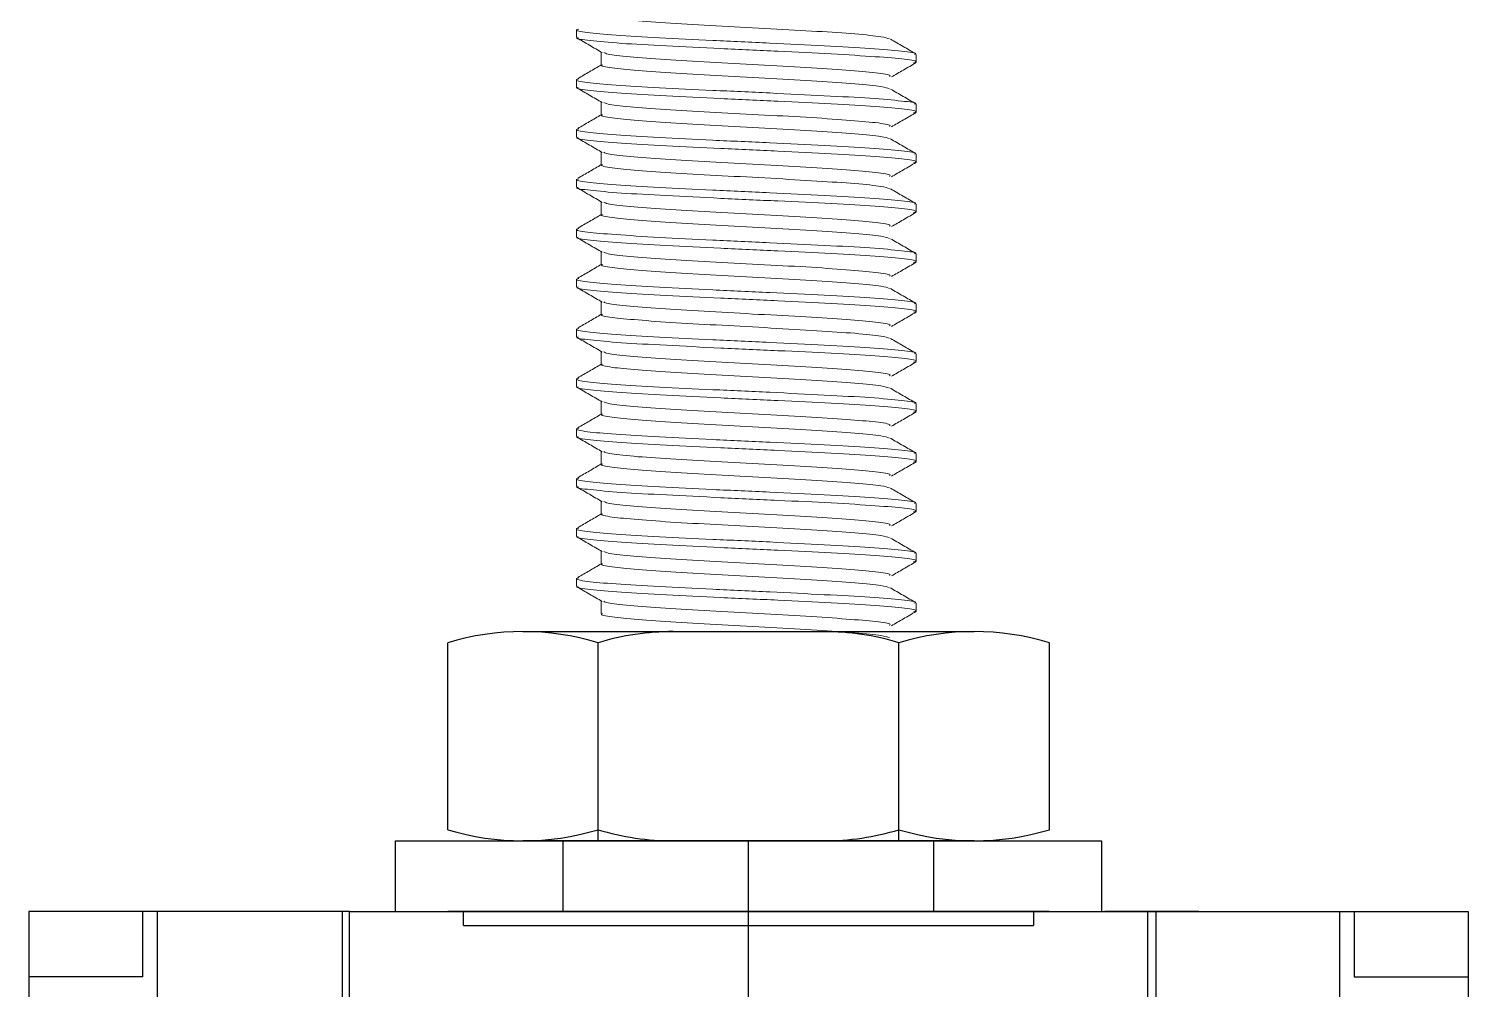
# Model space of a CAD drawing. Extents: x -976302 to -776254, y 5665 to 231437.
# Drawn here: x -803568.3 to -803312.3, y 87292.1 to 87462.8 of the extents above; entities that cross this region are included whole.
import ezdxf

# ---------------------------------------------------------------- set-up
doc = ezdxf.new("R2010")
doc.units = 0
doc.header["$LTSCALE"] = 1000
doc.header["$MEASUREMENT"] = 0
for name, color, linetype in [('33', 7, 'Continuous'), ('himoer配件图层', 7, 'Continuous'), ('暖通', 7, 'Continuous')]:
    doc.layers.add(name, color=color, linetype=linetype)

# ---------------------------------------------------------------- blocks, each defined once
blk = doc.blocks.new('*U17')
at = {"color": 7, "linetype": 'Continuous', "lineweight": 15}
for p, q in [((-22012.72, -7615.71), (-22012.72, -7614.88)), ((-22048.02, -7617.46), (-22048.02, -7618.28)), ((-22015.3, -7618.55), (-22015.3, -7617.23)), ((-22012.72, -7620.89), (-22012.72, -7620.07)), ((-22048.02, -7622.65), (-22048.02, -7623.47)), ((-22015.3, -7623.73), (-22015.3, -7622.42)), ((-22012.72, -7626.08), (-22012.72, -7625.26)), ((-22015.3, -7628.92), (-22015.3, -7627.6)), ((-22048.02, -7627.83), (-22048.02, -7628.65)), ((-22012.72, -7631.26), (-22012.72, -7630.44)), ((-22048.02, -7633.02), (-22048.02, -7633.84)), ((-22015.3, -7634.1), (-22015.3, -7632.79)), ((-22012.72, -7636.45), (-22012.72, -7635.63)), ((-22015.3, -7639.29), (-22015.3, -7637.98)), ((-22048.02, -7638.2), (-22048.02, -7639.03)), ((-22012.72, -7641.64), (-22012.72, -7640.81)), ((-22048.02, -7643.39), (-22048.02, -7644.21)), ((-22015.3, -7644.48), (-22015.3, -7643.16)), ((-22012.72, -7646.82), (-22012.72, -7646)), ((-22048.02, -7648.58), (-22048.02, -7649.4)), ((-22015.3, -7649.66), (-22015.3, -7648.35)), ((-22012.72, -7652.01), (-22012.72, -7651.19)), ((-22048.02, -7653.76), (-22048.02, -7654.58)), ((-22015.3, -7654.85), (-22015.3, -7653.53)), ((-22012.72, -7657.19), (-22012.72, -7656.37)), ((-22048.02, -7658.95), (-22048.02, -7659.77)), ((-22015.3, -7660.03), (-22015.3, -7658.72)), ((-22012.72, -7662.38), (-22012.72, -7661.56)), ((-22048.02, -7664.13), (-22048.02, -7664.96)), ((-22015.3, -7665.22), (-22015.3, -7663.91)), ((-22012.72, -7667.57), (-22012.72, -7666.74)), ((-22048.02, -7669.32), (-22048.02, -7670.14)), ((-22015.3, -7670.41), (-22015.3, -7669.09)), ((-22012.72, -7672.75), (-22012.72, -7671.93)), ((-22048.02, -7674.5), (-22048.02, -7675.33)), ((-22015.3, -7675.59), (-22015.3, -7674.28))]:
    blk.add_line(p, q, dxfattribs=at)
for points, knots in [([(-22015.42, -7613.36), (-22015.38, -7613.37), (-22015.12, -7613.47), (-22016.25, -7613.7), (-22018.88, -7613.95), (-22022.94, -7614.25), (-22027.8, -7614.51), (-22032.97, -7614.79), (-22037.85, -7615.07), (-22041.83, -7615.33), (-22044.57, -7615.62), (-22045.05, -7615.78), (-22045.26, -7615.85)], [0, 0, 0, 0, 0.016846, 0.1280213, 0.2392296, 0.3502223, 0.4613488, 0.5725715, 0.6837103, 0.7948399, 0.9062754, 1, 1, 1, 1]), ([(-22047.84, -7617.46), (-22047.9, -7617.44), (-22048.21, -7617.32), (-22046.7, -7617.14), (-22043.49, -7616.83), (-22038.61, -7616.58), (-22032.86, -7616.28), (-22026.82, -7616.01), (-22021.19, -7615.74), (-22016.55, -7615.45), (-22013.61, -7615.2), (-22012.46, -7614.96), (-22012.88, -7614.85), (-22012.97, -7614.83)], [0, 0, 0, 0, 0.025159, 0.130433, 0.235235, 0.340569, 0.445675, 0.550666, 0.65549, 0.76083, 0.865921, 0.97091, 1, 1, 1, 1]), ([(-22012.9, -7615.71), (-22012.85, -7615.73), (-22012.52, -7615.84), (-22013.97, -7616.02), (-22017.11, -7616.32), (-22021.93, -7616.58), (-22027.66, -7616.87), (-22033.71, -7617.14), (-22039.36, -7617.41), (-22044.03, -7617.71), (-22047.07, -7617.95), (-22048.32, -7618.2), (-22047.87, -7618.32), (-22047.75, -7618.35)], [0, 0, 0, 0, 0.020956, 0.125784, 0.230725, 0.335458, 0.440362, 0.545066, 0.649956, 0.754581, 0.859545, 0.96439, 1, 1, 1, 1]), ([(-22045.35, -7615.87), (-22045.79, -7616.13), (-22046.68, -7616.64), (-22047.56, -7617.15), (-22048, -7617.41)], [0, 0, 0, 0, 0.500034, 1, 1, 1, 1]), ([(-22015.39, -7617.28), (-22014.95, -7617.03), (-22014.07, -7616.51), (-22013.19, -7616), (-22012.75, -7615.75)], [0, 0, 0, 0, 0.500014, 1, 1, 1, 1]), ([(-22048.02, -7618.32), (-22047.58, -7618.58), (-22046.73, -7619.07), (-22045.87, -7619.57), (-22045.46, -7619.81)], [0, 0, 0, 0, 0.517668, 1, 1, 1, 1]), ([(-22045.24, -7619.76), (-22045.29, -7619.73), (-22045.47, -7619.6), (-22044, -7619.36), (-22040.97, -7619.11), (-22036.67, -7618.81), (-22031.67, -7618.56), (-22026.52, -7618.26), (-22021.79, -7617.99), (-22018.1, -7617.72), (-22015.87, -7617.46), (-22015.66, -7617.32), (-22015.57, -7617.26)], [0, 0, 0, 0, 0.0446047, 0.1549405, 0.2658458, 0.3761896, 0.4869812, 0.5976326, 0.7082599, 0.819146, 0.9295768, 1, 1, 1, 1]), ([(-22015.42, -7618.55), (-22015.38, -7618.56), (-22015.12, -7618.66), (-22016.25, -7618.88), (-22018.88, -7619.13), (-22022.94, -7619.43), (-22027.8, -7619.69), (-22032.97, -7619.97), (-22037.85, -7620.26), (-22041.83, -7620.52), (-22044.57, -7620.8), (-22045.05, -7620.96), (-22045.26, -7621.04)], [0, 0, 0, 0, 0.016846, 0.1280213, 0.2392296, 0.3502223, 0.4613488, 0.5725715, 0.6837103, 0.7948399, 0.9062754, 1, 1, 1, 1]), ([(-22012.86, -7619.97), (-22013.26, -7619.74), (-22014.08, -7619.26), (-22014.89, -7618.79), (-22015.3, -7618.55)], [0, 0, 0, 0, 0.494618, 1, 1, 1, 1]), ([(-22047.84, -7622.65), (-22047.9, -7622.62), (-22048.21, -7622.5), (-22046.7, -7622.32), (-22043.49, -7622.01), (-22038.61, -7621.77), (-22032.86, -7621.47), (-22026.82, -7621.2), (-22021.19, -7620.93), (-22016.55, -7620.64), (-22013.61, -7620.39), (-22012.46, -7620.15), (-22012.88, -7620.04), (-22012.97, -7620.01)], [0, 0, 0, 0, 0.025159, 0.130433, 0.235235, 0.340569, 0.445675, 0.550666, 0.65549, 0.76083, 0.865921, 0.97091, 1, 1, 1, 1]), ([(-22012.9, -7620.89), (-22012.85, -7620.91), (-22012.52, -7621.03), (-22013.97, -7621.2), (-22017.11, -7621.51), (-22021.93, -7621.76), (-22027.66, -7622.06), (-22033.71, -7622.33), (-22039.36, -7622.59), (-22044.03, -7622.89), (-22047.07, -7623.14), (-22048.32, -7623.38), (-22047.87, -7623.5), (-22047.75, -7623.53)], [0, 0, 0, 0, 0.020956, 0.125784, 0.230725, 0.335458, 0.440362, 0.545066, 0.649956, 0.754581, 0.859545, 0.96439, 1, 1, 1, 1]), ([(-22045.35, -7621.06), (-22045.79, -7621.31), (-22046.68, -7621.83), (-22047.56, -7622.34), (-22048, -7622.6)], [0, 0, 0, 0, 0.500034, 1, 1, 1, 1]), ([(-22015.39, -7622.47), (-22014.95, -7622.21), (-22014.07, -7621.7), (-22013.19, -7621.19), (-22012.75, -7620.93)], [0, 0, 0, 0, 0.500014, 1, 1, 1, 1]), ([(-22045.24, -7624.95), (-22045.29, -7624.91), (-22045.47, -7624.79), (-22044, -7624.55), (-22040.97, -7624.3), (-22036.67, -7623.99), (-22031.67, -7623.74), (-22026.52, -7623.45), (-22021.79, -7623.18), (-22018.1, -7622.9), (-22015.87, -7622.65), (-22015.66, -7622.51), (-22015.57, -7622.45)], [0, 0, 0, 0, 0.0446047, 0.1549405, 0.2658458, 0.3761896, 0.4869812, 0.5976326, 0.7082599, 0.819146, 0.9295768, 1, 1, 1, 1]), ([(-22048.02, -7623.51), (-22047.58, -7623.76), (-22046.73, -7624.26), (-22045.87, -7624.75), (-22045.46, -7624.99)], [0, 0, 0, 0, 0.517668, 1, 1, 1, 1]), ([(-22015.42, -7623.73), (-22015.38, -7623.75), (-22015.12, -7623.85), (-22016.25, -7624.07), (-22018.88, -7624.32), (-22022.94, -7624.62), (-22027.8, -7624.88), (-22032.97, -7625.16), (-22037.85, -7625.45), (-22041.83, -7625.71), (-22044.57, -7625.99), (-22045.05, -7626.15), (-22045.26, -7626.22)], [0, 0, 0, 0, 0.016846, 0.1280213, 0.2392296, 0.3502223, 0.4613488, 0.5725715, 0.6837103, 0.7948399, 0.9062754, 1, 1, 1, 1]), ([(-22012.86, -7625.15), (-22013.26, -7624.92), (-22014.08, -7624.45), (-22014.89, -7623.97), (-22015.3, -7623.73)], [0, 0, 0, 0, 0.494618, 1, 1, 1, 1]), ([(-22012.9, -7626.08), (-22012.85, -7626.1), (-22012.52, -7626.21), (-22013.97, -7626.39), (-22017.11, -7626.7), (-22021.93, -7626.95), (-22027.66, -7627.24), (-22033.71, -7627.52), (-22039.36, -7627.78), (-22044.03, -7628.08), (-22047.07, -7628.33), (-22048.32, -7628.57), (-22047.87, -7628.69), (-22047.75, -7628.72)], [0, 0, 0, 0, 0.020956, 0.125784, 0.230725, 0.335458, 0.440362, 0.545066, 0.649956, 0.754581, 0.859545, 0.96439, 1, 1, 1, 1]), ([(-22047.84, -7627.83), (-22047.9, -7627.81), (-22048.21, -7627.69), (-22046.7, -7627.51), (-22043.49, -7627.2), (-22038.61, -7626.95), (-22032.86, -7626.65), (-22026.82, -7626.38), (-22021.19, -7626.12), (-22016.55, -7625.82), (-22013.61, -7625.57), (-22012.46, -7625.33), (-22012.88, -7625.22), (-22012.97, -7625.2)], [0, 0, 0, 0, 0.025159, 0.130433, 0.235235, 0.340569, 0.445675, 0.550666, 0.65549, 0.76083, 0.865921, 0.97091, 1, 1, 1, 1]), ([(-22015.39, -7627.65), (-22014.95, -7627.4), (-22014.07, -7626.89), (-22013.19, -7626.37), (-22012.75, -7626.12)], [0, 0, 0, 0, 0.500014, 1, 1, 1, 1]), ([(-22045.35, -7626.24), (-22045.79, -7626.5), (-22046.68, -7627.01), (-22047.56, -7627.52), (-22048, -7627.78)], [0, 0, 0, 0, 0.500034, 1, 1, 1, 1]), ([(-22045.24, -7630.14), (-22045.29, -7630.1), (-22045.47, -7629.97), (-22044, -7629.73), (-22040.97, -7629.48), (-22036.67, -7629.18), (-22031.67, -7628.93), (-22026.52, -7628.63), (-22021.79, -7628.36), (-22018.1, -7628.09), (-22015.87, -7627.84), (-22015.66, -7627.69), (-22015.57, -7627.64)], [0, 0, 0, 0, 0.0446047, 0.1549405, 0.2658458, 0.3761896, 0.4869812, 0.5976326, 0.7082599, 0.819146, 0.9295768, 1, 1, 1, 1]), ([(-22048.02, -7628.69), (-22047.58, -7628.95), (-22046.73, -7629.45), (-22045.87, -7629.94), (-22045.46, -7630.18)], [0, 0, 0, 0, 0.517668, 1, 1, 1, 1]), ([(-22015.42, -7628.92), (-22015.38, -7628.93), (-22015.12, -7629.03), (-22016.25, -7629.26), (-22018.88, -7629.51), (-22022.94, -7629.8), (-22027.8, -7630.07), (-22032.97, -7630.34), (-22037.85, -7630.63), (-22041.83, -7630.89), (-22044.57, -7631.17), (-22045.05, -7631.33), (-22045.26, -7631.41)], [0, 0, 0, 0, 0.016846, 0.1280213, 0.2392296, 0.3502223, 0.4613488, 0.5725715, 0.6837103, 0.7948399, 0.9062754, 1, 1, 1, 1]), ([(-22012.86, -7630.34), (-22013.26, -7630.11), (-22014.08, -7629.64), (-22014.89, -7629.16), (-22015.3, -7628.92)], [0, 0, 0, 0, 0.494618, 1, 1, 1, 1]), ([(-22047.84, -7633.02), (-22047.9, -7632.99), (-22048.21, -7632.87), (-22046.7, -7632.7), (-22043.49, -7632.39), (-22038.61, -7632.14), (-22032.86, -7631.84), (-22026.82, -7631.57), (-22021.19, -7631.3), (-22016.55, -7631.01), (-22013.61, -7630.76), (-22012.46, -7630.52), (-22012.88, -7630.41), (-22012.97, -7630.38)], [0, 0, 0, 0, 0.025159, 0.130433, 0.235235, 0.340569, 0.445675, 0.550666, 0.65549, 0.76083, 0.865921, 0.97091, 1, 1, 1, 1]), ([(-22012.9, -7631.26), (-22012.85, -7631.28), (-22012.52, -7631.4), (-22013.97, -7631.58), (-22017.11, -7631.88), (-22021.93, -7632.13), (-22027.66, -7632.43), (-22033.71, -7632.7), (-22039.36, -7632.97), (-22044.03, -7633.26), (-22047.07, -7633.51), (-22048.32, -7633.76), (-22047.87, -7633.87), (-22047.75, -7633.9)], [0, 0, 0, 0, 0.020956, 0.125784, 0.230725, 0.335458, 0.440362, 0.545066, 0.649956, 0.754581, 0.859545, 0.96439, 1, 1, 1, 1]), ([(-22045.35, -7631.43), (-22045.79, -7631.69), (-22046.68, -7632.2), (-22047.56, -7632.71), (-22048, -7632.97)], [0, 0, 0, 0, 0.500034, 1, 1, 1, 1]), ([(-22015.39, -7632.84), (-22014.95, -7632.58), (-22014.07, -7632.07), (-22013.19, -7631.56), (-22012.75, -7631.3)], [0, 0, 0, 0, 0.500014, 1, 1, 1, 1]), ([(-22045.24, -7635.32), (-22045.29, -7635.29), (-22045.47, -7635.16), (-22044, -7634.92), (-22040.97, -7634.67), (-22036.67, -7634.36), (-22031.67, -7634.11), (-22026.52, -7633.82), (-22021.79, -7633.55), (-22018.1, -7633.28), (-22015.87, -7633.02), (-22015.66, -7632.88), (-22015.57, -7632.82)], [0, 0, 0, 0, 0.0446047, 0.1549405, 0.2658458, 0.3761896, 0.4869812, 0.5976326, 0.7082599, 0.819146, 0.9295768, 1, 1, 1, 1]), ([(-22048.02, -7633.88), (-22047.58, -7634.14), (-22046.73, -7634.63), (-22045.87, -7635.13), (-22045.46, -7635.36)], [0, 0, 0, 0, 0.517668, 1, 1, 1, 1]), ([(-22015.42, -7634.1), (-22015.38, -7634.12), (-22015.12, -7634.22), (-22016.25, -7634.44), (-22018.88, -7634.69), (-22022.94, -7634.99), (-22027.8, -7635.25), (-22032.97, -7635.53), (-22037.85, -7635.82), (-22041.83, -7636.08), (-22044.57, -7636.36), (-22045.05, -7636.52), (-22045.26, -7636.59)], [0, 0, 0, 0, 0.016846, 0.1280213, 0.2392296, 0.3502223, 0.4613488, 0.5725715, 0.6837103, 0.7948399, 0.9062754, 1, 1, 1, 1]), ([(-22012.86, -7635.53), (-22013.26, -7635.29), (-22014.08, -7634.82), (-22014.89, -7634.35), (-22015.3, -7634.1)], [0, 0, 0, 0, 0.494618, 1, 1, 1, 1]), ([(-22012.9, -7636.45), (-22012.85, -7636.47), (-22012.52, -7636.59), (-22013.97, -7636.76), (-22017.11, -7637.07), (-22021.93, -7637.32), (-22027.66, -7637.61), (-22033.71, -7637.89), (-22039.36, -7638.15), (-22044.03, -7638.45), (-22047.07, -7638.7), (-22048.32, -7638.94), (-22047.87, -7639.06), (-22047.75, -7639.09)], [0, 0, 0, 0, 0.020956, 0.125784, 0.230725, 0.335458, 0.440362, 0.545066, 0.649956, 0.754581, 0.859545, 0.96439, 1, 1, 1, 1]), ([(-22047.84, -7638.2), (-22047.9, -7638.18), (-22048.21, -7638.06), (-22046.7, -7637.88), (-22043.49, -7637.57), (-22038.61, -7637.32), (-22032.86, -7637.03), (-22026.82, -7636.76), (-22021.19, -7636.49), (-22016.55, -7636.19), (-22013.61, -7635.94), (-22012.46, -7635.71), (-22012.88, -7635.59), (-22012.97, -7635.57)], [0, 0, 0, 0, 0.025159, 0.130433, 0.235235, 0.340569, 0.445675, 0.550666, 0.65549, 0.76083, 0.865921, 0.97091, 1, 1, 1, 1]), ([(-22045.35, -7636.62), (-22045.79, -7636.87), (-22046.68, -7637.38), (-22047.56, -7637.9), (-22048, -7638.15)], [0, 0, 0, 0, 0.500034, 1, 1, 1, 1]), ([(-22015.39, -7638.03), (-22014.95, -7637.77), (-22014.07, -7637.26), (-22013.19, -7636.75), (-22012.75, -7636.49)], [0, 0, 0, 0, 0.500014, 1, 1, 1, 1]), ([(-22045.24, -7640.51), (-22045.29, -7640.47), (-22045.47, -7640.35), (-22044, -7640.11), (-22040.97, -7639.85), (-22036.67, -7639.55), (-22031.67, -7639.3), (-22026.52, -7639.01), (-22021.79, -7638.73), (-22018.1, -7638.46), (-22015.87, -7638.21), (-22015.66, -7638.06), (-22015.57, -7638.01)], [0, 0, 0, 0, 0.0446047, 0.1549405, 0.2658458, 0.3761896, 0.4869812, 0.5976326, 0.7082599, 0.819146, 0.9295768, 1, 1, 1, 1]), ([(-22048.02, -7639.07), (-22047.58, -7639.32), (-22046.73, -7639.82), (-22045.87, -7640.31), (-22045.46, -7640.55)], [0, 0, 0, 0, 0.517668, 1, 1, 1, 1]), ([(-22015.42, -7639.29), (-22015.38, -7639.3), (-22015.12, -7639.4), (-22016.25, -7639.63), (-22018.88, -7639.88), (-22022.94, -7640.18), (-22027.8, -7640.44), (-22032.97, -7640.72), (-22037.85, -7641), (-22041.83, -7641.26), (-22044.57, -7641.55), (-22045.05, -7641.71), (-22045.26, -7641.78)], [0, 0, 0, 0, 0.016846, 0.1280213, 0.2392296, 0.3502223, 0.4613488, 0.5725715, 0.6837103, 0.7948399, 0.9062754, 1, 1, 1, 1]), ([(-22012.86, -7640.71), (-22013.26, -7640.48), (-22014.08, -7640.01), (-22014.89, -7639.53), (-22015.3, -7639.29)], [0, 0, 0, 0, 0.494618, 1, 1, 1, 1]), ([(-22047.84, -7643.39), (-22047.9, -7643.37), (-22048.21, -7643.25), (-22046.7, -7643.07), (-22043.49, -7642.76), (-22038.61, -7642.51), (-22032.86, -7642.21), (-22026.82, -7641.94), (-22021.19, -7641.67), (-22016.55, -7641.38), (-22013.61, -7641.13), (-22012.46, -7640.89), (-22012.88, -7640.78), (-22012.97, -7640.76)], [0, 0, 0, 0, 0.025159, 0.130433, 0.235235, 0.340569, 0.445675, 0.550666, 0.65549, 0.76083, 0.865921, 0.97091, 1, 1, 1, 1]), ([(-22012.9, -7641.64), (-22012.85, -7641.66), (-22012.52, -7641.77), (-22013.97, -7641.95), (-22017.11, -7642.25), (-22021.93, -7642.51), (-22027.66, -7642.8), (-22033.71, -7643.07), (-22039.36, -7643.34), (-22044.03, -7643.64), (-22047.07, -7643.88), (-22048.32, -7644.13), (-22047.87, -7644.25), (-22047.75, -7644.27)], [0, 0, 0, 0, 0.020956, 0.125784, 0.230725, 0.335458, 0.440362, 0.545066, 0.649956, 0.754581, 0.859545, 0.96439, 1, 1, 1, 1]), ([(-22045.35, -7641.8), (-22045.79, -7642.06), (-22046.68, -7642.57), (-22047.56, -7643.08), (-22048, -7643.34)], [0, 0, 0, 0, 0.500034, 1, 1, 1, 1]), ([(-22015.39, -7643.21), (-22014.95, -7642.96), (-22014.07, -7642.44), (-22013.19, -7641.93), (-22012.75, -7641.68)], [0, 0, 0, 0, 0.500014, 1, 1, 1, 1]), ([(-22045.24, -7645.69), (-22045.29, -7645.66), (-22045.47, -7645.53), (-22044, -7645.29), (-22040.97, -7645.04), (-22036.67, -7644.74), (-22031.67, -7644.49), (-22026.52, -7644.19), (-22021.79, -7643.92), (-22018.1, -7643.65), (-22015.87, -7643.39), (-22015.66, -7643.25), (-22015.57, -7643.19)], [0, 0, 0, 0, 0.0446047, 0.1549405, 0.2658458, 0.3761896, 0.4869812, 0.5976326, 0.7082599, 0.819146, 0.9295768, 1, 1, 1, 1]), ([(-22048.02, -7644.25), (-22047.58, -7644.51), (-22046.73, -7645), (-22045.87, -7645.5), (-22045.46, -7645.74)], [0, 0, 0, 0, 0.517668, 1, 1, 1, 1]), ([(-22015.42, -7644.48), (-22015.38, -7644.49), (-22015.12, -7644.59), (-22016.25, -7644.81), (-22018.88, -7645.06), (-22022.94, -7645.36), (-22027.8, -7645.62), (-22032.97, -7645.9), (-22037.85, -7646.19), (-22041.83, -7646.45), (-22044.57, -7646.73), (-22045.05, -7646.89), (-22045.26, -7646.97)], [0, 0, 0, 0, 0.016846, 0.1280213, 0.2392296, 0.3502223, 0.4613488, 0.5725715, 0.6837103, 0.7948399, 0.9062754, 1, 1, 1, 1]), ([(-22012.86, -7645.9), (-22013.26, -7645.66), (-22014.08, -7645.19), (-22014.89, -7644.72), (-22015.3, -7644.48)], [0, 0, 0, 0, 0.494618, 1, 1, 1, 1]), ([(-22012.9, -7646.82), (-22012.85, -7646.84), (-22012.52, -7646.96), (-22013.97, -7647.13), (-22017.11, -7647.44), (-22021.93, -7647.69), (-22027.66, -7647.99), (-22033.71, -7648.26), (-22039.36, -7648.52), (-22044.03, -7648.82), (-22047.07, -7649.07), (-22048.32, -7649.31), (-22047.87, -7649.43), (-22047.75, -7649.46)], [0, 0, 0, 0, 0.020956, 0.125784, 0.230725, 0.335458, 0.440362, 0.545066, 0.649956, 0.754581, 0.859545, 0.96439, 1, 1, 1, 1]), ([(-22047.84, -7648.58), (-22047.9, -7648.55), (-22048.21, -7648.43), (-22046.7, -7648.25), (-22043.49, -7647.94), (-22038.61, -7647.7), (-22032.86, -7647.4), (-22026.82, -7647.13), (-22021.19, -7646.86), (-22016.55, -7646.57), (-22013.61, -7646.32), (-22012.46, -7646.08), (-22012.88, -7645.97), (-22012.97, -7645.94)], [0, 0, 0, 0, 0.025159, 0.130433, 0.235235, 0.340569, 0.445675, 0.550666, 0.65549, 0.76083, 0.865921, 0.97091, 1, 1, 1, 1]), ([(-22045.35, -7646.99), (-22045.79, -7647.24), (-22046.68, -7647.76), (-22047.56, -7648.27), (-22048, -7648.52)], [0, 0, 0, 0, 0.500034, 1, 1, 1, 1]), ([(-22015.39, -7648.4), (-22014.95, -7648.14), (-22014.07, -7647.63), (-22013.19, -7647.12), (-22012.75, -7646.86)], [0, 0, 0, 0, 0.500014, 1, 1, 1, 1]), ([(-22045.24, -7650.88), (-22045.29, -7650.84), (-22045.47, -7650.72), (-22044, -7650.48), (-22040.97, -7650.23), (-22036.67, -7649.92), (-22031.67, -7649.67), (-22026.52, -7649.38), (-22021.79, -7649.11), (-22018.1, -7648.83), (-22015.87, -7648.58), (-22015.66, -7648.44), (-22015.57, -7648.38)], [0, 0, 0, 0, 0.0446047, 0.1549405, 0.2658458, 0.3761896, 0.4869812, 0.5976326, 0.7082599, 0.819146, 0.9295768, 1, 1, 1, 1]), ([(-22048.02, -7649.44), (-22047.58, -7649.69), (-22046.73, -7650.19), (-22045.87, -7650.68), (-22045.46, -7650.92)], [0, 0, 0, 0, 0.517668, 1, 1, 1, 1]), ([(-22015.42, -7649.66), (-22015.38, -7649.68), (-22015.12, -7649.78), (-22016.25, -7650), (-22018.88, -7650.25), (-22022.94, -7650.55), (-22027.8, -7650.81), (-22032.97, -7651.09), (-22037.85, -7651.38), (-22041.83, -7651.64), (-22044.57, -7651.92), (-22045.05, -7652.08), (-22045.26, -7652.15)], [0, 0, 0, 0, 0.016846, 0.1280213, 0.2392296, 0.3502223, 0.4613488, 0.5725715, 0.6837103, 0.7948399, 0.9062754, 1, 1, 1, 1]), ([(-22012.86, -7651.08), (-22013.26, -7650.85), (-22014.08, -7650.38), (-22014.89, -7649.9), (-22015.3, -7649.66)], [0, 0, 0, 0, 0.494618, 1, 1, 1, 1]), ([(-22047.84, -7653.76), (-22047.9, -7653.74), (-22048.21, -7653.62), (-22046.7, -7653.44), (-22043.49, -7653.13), (-22038.61, -7652.88), (-22032.86, -7652.58), (-22026.82, -7652.31), (-22021.19, -7652.05), (-22016.55, -7651.75), (-22013.61, -7651.5), (-22012.46, -7651.26), (-22012.88, -7651.15), (-22012.97, -7651.13)], [0, 0, 0, 0, 0.025159, 0.130433, 0.235235, 0.340569, 0.445675, 0.550666, 0.65549, 0.76083, 0.865921, 0.97091, 1, 1, 1, 1]), ([(-22012.9, -7652.01), (-22012.85, -7652.03), (-22012.52, -7652.14), (-22013.97, -7652.32), (-22017.11, -7652.63), (-22021.93, -7652.88), (-22027.66, -7653.17), (-22033.71, -7653.45), (-22039.36, -7653.71), (-22044.03, -7654.01), (-22047.07, -7654.26), (-22048.32, -7654.5), (-22047.87, -7654.62), (-22047.75, -7654.65)], [0, 0, 0, 0, 0.020956, 0.125784, 0.230725, 0.335458, 0.440362, 0.545066, 0.649956, 0.754581, 0.859545, 0.96439, 1, 1, 1, 1]), ([(-22045.35, -7652.17), (-22045.79, -7652.43), (-22046.68, -7652.94), (-22047.56, -7653.45), (-22048, -7653.71)], [0, 0, 0, 0, 0.500034, 1, 1, 1, 1]), ([(-22015.39, -7653.58), (-22014.95, -7653.33), (-22014.07, -7652.82), (-22013.19, -7652.3), (-22012.75, -7652.05)], [0, 0, 0, 0, 0.500014, 1, 1, 1, 1]), ([(-22045.24, -7656.07), (-22045.29, -7656.03), (-22045.47, -7655.9), (-22044, -7655.66), (-22040.97, -7655.41), (-22036.67, -7655.11), (-22031.67, -7654.86), (-22026.52, -7654.56), (-22021.79, -7654.29), (-22018.1, -7654.02), (-22015.87, -7653.77), (-22015.66, -7653.62), (-22015.57, -7653.57)], [0, 0, 0, 0, 0.0446047, 0.1549405, 0.2658458, 0.3761896, 0.4869812, 0.5976326, 0.7082599, 0.819146, 0.9295768, 1, 1, 1, 1]), ([(-22048.02, -7654.62), (-22047.58, -7654.88), (-22046.73, -7655.38), (-22045.87, -7655.87), (-22045.46, -7656.11)], [0, 0, 0, 0, 0.517668, 1, 1, 1, 1]), ([(-22015.42, -7654.85), (-22015.38, -7654.86), (-22015.12, -7654.96), (-22016.25, -7655.19), (-22018.88, -7655.44), (-22022.94, -7655.73), (-22027.8, -7656), (-22032.97, -7656.27), (-22037.85, -7656.56), (-22041.83, -7656.82), (-22044.57, -7657.1), (-22045.05, -7657.26), (-22045.26, -7657.34)], [0, 0, 0, 0, 0.016846, 0.1280213, 0.2392296, 0.3502223, 0.4613488, 0.5725715, 0.6837103, 0.7948399, 0.9062754, 1, 1, 1, 1]), ([(-22012.86, -7656.27), (-22013.26, -7656.04), (-22014.08, -7655.57), (-22014.89, -7655.09), (-22015.3, -7654.85)], [0, 0, 0, 0, 0.494618, 1, 1, 1, 1]), ([(-22012.9, -7657.19), (-22012.85, -7657.21), (-22012.52, -7657.33), (-22013.97, -7657.51), (-22017.11, -7657.81), (-22021.93, -7658.06), (-22027.66, -7658.36), (-22033.71, -7658.63), (-22039.36, -7658.9), (-22044.03, -7659.19), (-22047.07, -7659.44), (-22048.32, -7659.69), (-22047.87, -7659.8), (-22047.75, -7659.83)], [0, 0, 0, 0, 0.020956, 0.125784, 0.230725, 0.335458, 0.440362, 0.545066, 0.649956, 0.754581, 0.859545, 0.96439, 1, 1, 1, 1]), ([(-22047.84, -7658.95), (-22047.9, -7658.92), (-22048.21, -7658.8), (-22046.7, -7658.63), (-22043.49, -7658.32), (-22038.61, -7658.07), (-22032.86, -7657.77), (-22026.82, -7657.5), (-22021.19, -7657.23), (-22016.55, -7656.94), (-22013.61, -7656.69), (-22012.46, -7656.45), (-22012.88, -7656.34), (-22012.97, -7656.31)], [0, 0, 0, 0, 0.025159, 0.130433, 0.235235, 0.340569, 0.445675, 0.550666, 0.65549, 0.76083, 0.865921, 0.97091, 1, 1, 1, 1]), ([(-22045.35, -7657.36), (-22045.79, -7657.62), (-22046.68, -7658.13), (-22047.56, -7658.64), (-22048, -7658.9)], [0, 0, 0, 0, 0.500034, 1, 1, 1, 1]), ([(-22015.39, -7658.77), (-22014.95, -7658.51), (-22014.07, -7658), (-22013.19, -7657.49), (-22012.75, -7657.23)], [0, 0, 0, 0, 0.500014, 1, 1, 1, 1]), ([(-22045.24, -7661.25), (-22045.29, -7661.22), (-22045.47, -7661.09), (-22044, -7660.85), (-22040.97, -7660.6), (-22036.67, -7660.29), (-22031.67, -7660.04), (-22026.52, -7659.75), (-22021.79, -7659.48), (-22018.1, -7659.21), (-22015.87, -7658.95), (-22015.66, -7658.81), (-22015.57, -7658.75)], [0, 0, 0, 0, 0.0446047, 0.1549405, 0.2658458, 0.3761896, 0.4869812, 0.5976326, 0.7082599, 0.819146, 0.9295768, 1, 1, 1, 1]), ([(-22048.02, -7659.81), (-22047.58, -7660.07), (-22046.73, -7660.56), (-22045.87, -7661.06), (-22045.46, -7661.29)], [0, 0, 0, 0, 0.517668, 1, 1, 1, 1]), ([(-22015.42, -7660.03), (-22015.38, -7660.05), (-22015.12, -7660.15), (-22016.25, -7660.37), (-22018.88, -7660.62), (-22022.94, -7660.92), (-22027.8, -7661.18), (-22032.97, -7661.46), (-22037.85, -7661.75), (-22041.83, -7662.01), (-22044.57, -7662.29), (-22045.05, -7662.45), (-22045.26, -7662.52)], [0, 0, 0, 0, 0.016846, 0.1280213, 0.2392296, 0.3502223, 0.4613488, 0.5725715, 0.6837103, 0.7948399, 0.9062754, 1, 1, 1, 1]), ([(-22012.86, -7661.46), (-22013.26, -7661.22), (-22014.08, -7660.75), (-22014.89, -7660.27), (-22015.3, -7660.03)], [0, 0, 0, 0, 0.494618, 1, 1, 1, 1]), ([(-22047.84, -7664.13), (-22047.9, -7664.11), (-22048.21, -7663.99), (-22046.7, -7663.81), (-22043.49, -7663.5), (-22038.61, -7663.25), (-22032.86, -7662.96), (-22026.82, -7662.69), (-22021.19, -7662.42), (-22016.55, -7662.12), (-22013.61, -7661.87), (-22012.46, -7661.64), (-22012.88, -7661.52), (-22012.97, -7661.5)], [0, 0, 0, 0, 0.025159, 0.130433, 0.235235, 0.340569, 0.445675, 0.550666, 0.65549, 0.76083, 0.865921, 0.97091, 1, 1, 1, 1]), ([(-22012.9, -7662.38), (-22012.85, -7662.4), (-22012.52, -7662.52), (-22013.97, -7662.69), (-22017.11, -7663), (-22021.93, -7663.25), (-22027.66, -7663.54), (-22033.71, -7663.82), (-22039.36, -7664.08), (-22044.03, -7664.38), (-22047.07, -7664.63), (-22048.32, -7664.87), (-22047.87, -7664.99), (-22047.75, -7665.02)], [0, 0, 0, 0, 0.020956, 0.125784, 0.230725, 0.335458, 0.440362, 0.545066, 0.649956, 0.754581, 0.859545, 0.96439, 1, 1, 1, 1]), ([(-22045.35, -7662.55), (-22045.79, -7662.8), (-22046.68, -7663.31), (-22047.56, -7663.83), (-22048, -7664.08)], [0, 0, 0, 0, 0.500034, 1, 1, 1, 1]), ([(-22015.39, -7663.96), (-22014.95, -7663.7), (-22014.07, -7663.19), (-22013.19, -7662.68), (-22012.75, -7662.42)], [0, 0, 0, 0, 0.500014, 1, 1, 1, 1]), ([(-22048.02, -7665), (-22047.58, -7665.25), (-22046.73, -7665.75), (-22045.87, -7666.24), (-22045.46, -7666.48)], [0, 0, 0, 0, 0.517668, 1, 1, 1, 1]), ([(-22045.24, -7666.44), (-22045.29, -7666.4), (-22045.47, -7666.27), (-22044, -7666.04), (-22040.97, -7665.78), (-22036.67, -7665.48), (-22031.67, -7665.23), (-22026.52, -7664.93), (-22021.79, -7664.66), (-22018.1, -7664.39), (-22015.87, -7664.14), (-22015.66, -7663.99), (-22015.57, -7663.94)], [0, 0, 0, 0, 0.0446047, 0.1549405, 0.2658458, 0.3761896, 0.4869812, 0.5976326, 0.7082599, 0.819146, 0.9295768, 1, 1, 1, 1]), ([(-22015.42, -7665.22), (-22015.38, -7665.23), (-22015.12, -7665.33), (-22016.25, -7665.56), (-22018.88, -7665.81), (-22022.94, -7666.11), (-22027.8, -7666.37), (-22032.97, -7666.65), (-22037.85, -7666.93), (-22041.83, -7667.19), (-22044.57, -7667.47), (-22045.05, -7667.64), (-22045.26, -7667.71)], [0, 0, 0, 0, 0.016846, 0.1280213, 0.2392296, 0.3502223, 0.4613488, 0.5725715, 0.6837103, 0.7948399, 0.9062754, 1, 1, 1, 1]), ([(-22012.86, -7666.64), (-22013.26, -7666.41), (-22014.08, -7665.94), (-22014.89, -7665.46), (-22015.3, -7665.22)], [0, 0, 0, 0, 0.494618, 1, 1, 1, 1]), ([(-22012.9, -7667.57), (-22012.85, -7667.59), (-22012.52, -7667.7), (-22013.97, -7667.88), (-22017.11, -7668.18), (-22021.93, -7668.44), (-22027.66, -7668.73), (-22033.71, -7669), (-22039.36, -7669.27), (-22044.03, -7669.57), (-22047.07, -7669.81), (-22048.32, -7670.06), (-22047.87, -7670.18), (-22047.75, -7670.2)], [0, 0, 0, 0, 0.020956, 0.125784, 0.230725, 0.335458, 0.440362, 0.545066, 0.649956, 0.754581, 0.859545, 0.96439, 1, 1, 1, 1]), ([(-22047.84, -7669.32), (-22047.9, -7669.3), (-22048.21, -7669.18), (-22046.7, -7669), (-22043.49, -7668.69), (-22038.61, -7668.44), (-22032.86, -7668.14), (-22026.82, -7667.87), (-22021.19, -7667.6), (-22016.55, -7667.31), (-22013.61, -7667.06), (-22012.46, -7666.82), (-22012.88, -7666.71), (-22012.97, -7666.69)], [0, 0, 0, 0, 0.025159, 0.130433, 0.235235, 0.340569, 0.445675, 0.550666, 0.65549, 0.76083, 0.865921, 0.97091, 1, 1, 1, 1]), ([(-22045.35, -7667.73), (-22045.79, -7667.99), (-22046.68, -7668.5), (-22047.56, -7669.01), (-22048, -7669.27)], [0, 0, 0, 0, 0.500034, 1, 1, 1, 1]), ([(-22015.39, -7669.14), (-22014.95, -7668.89), (-22014.07, -7668.37), (-22013.19, -7667.86), (-22012.75, -7667.61)], [0, 0, 0, 0, 0.500014, 1, 1, 1, 1]), ([(-22045.24, -7671.62), (-22045.29, -7671.59), (-22045.47, -7671.46), (-22044, -7671.22), (-22040.97, -7670.97), (-22036.67, -7670.67), (-22031.67, -7670.42), (-22026.52, -7670.12), (-22021.79, -7669.85), (-22018.1, -7669.58), (-22015.87, -7669.32), (-22015.66, -7669.18), (-22015.57, -7669.12)], [0, 0, 0, 0, 0.0446047, 0.1549405, 0.2658458, 0.3761896, 0.4869812, 0.5976326, 0.7082599, 0.819146, 0.9295768, 1, 1, 1, 1]), ([(-22048.02, -7670.18), (-22047.58, -7670.44), (-22046.73, -7670.93), (-22045.87, -7671.43), (-22045.46, -7671.67)], [0, 0, 0, 0, 0.517668, 1, 1, 1, 1]), ([(-22015.42, -7670.41), (-22015.38, -7670.42), (-22015.12, -7670.52), (-22016.25, -7670.74), (-22018.88, -7670.99), (-22022.94, -7671.29), (-22027.8, -7671.55), (-22032.97, -7671.83), (-22037.85, -7672.12), (-22041.83, -7672.38), (-22044.57, -7672.66), (-22045.05, -7672.82), (-22045.26, -7672.9)], [0, 0, 0, 0, 0.016846, 0.1280213, 0.2392296, 0.3502223, 0.4613488, 0.5725715, 0.6837103, 0.7948399, 0.9062754, 1, 1, 1, 1]), ([(-22012.86, -7671.83), (-22013.26, -7671.59), (-22014.08, -7671.12), (-22014.89, -7670.65), (-22015.3, -7670.41)], [0, 0, 0, 0, 0.494618, 1, 1, 1, 1]), ([(-22047.84, -7674.5), (-22047.9, -7674.48), (-22048.21, -7674.36), (-22046.7, -7674.18), (-22043.49, -7673.87), (-22038.61, -7673.63), (-22032.86, -7673.33), (-22026.82, -7673.06), (-22021.19, -7672.79), (-22016.55, -7672.5), (-22013.61, -7672.25), (-22012.46, -7672.01), (-22012.88, -7671.9), (-22012.97, -7671.87)], [0, 0, 0, 0, 0.025159, 0.130433, 0.235235, 0.340569, 0.445675, 0.550666, 0.65549, 0.76083, 0.865921, 0.97091, 1, 1, 1, 1]), ([(-22012.9, -7672.75), (-22012.85, -7672.77), (-22012.52, -7672.89), (-22013.97, -7673.06), (-22017.11, -7673.37), (-22021.93, -7673.62), (-22027.66, -7673.92), (-22033.71, -7674.19), (-22039.36, -7674.45), (-22044.03, -7674.75), (-22047.07, -7675), (-22048.32, -7675.24), (-22047.87, -7675.36), (-22047.75, -7675.39)], [0, 0, 0, 0, 0.020956, 0.125784, 0.230725, 0.335458, 0.440362, 0.545066, 0.649956, 0.754581, 0.859545, 0.96439, 1, 1, 1, 1]), ([(-22045.35, -7672.92), (-22045.79, -7673.17), (-22046.68, -7673.69), (-22047.56, -7674.2), (-22048, -7674.45)], [0, 0, 0, 0, 0.500034, 1, 1, 1, 1]), ([(-22015.39, -7674.33), (-22014.95, -7674.07), (-22014.07, -7673.56), (-22013.19, -7673.05), (-22012.75, -7672.79)], [0, 0, 0, 0, 0.500014, 1, 1, 1, 1]), ([(-22048.02, -7675.37), (-22047.58, -7675.62), (-22046.73, -7676.12), (-22045.87, -7676.61), (-22045.46, -7676.85)], [0, 0, 0, 0, 0.517668, 1, 1, 1, 1]), ([(-22045.24, -7676.81), (-22045.29, -7676.77), (-22045.47, -7676.65), (-22044, -7676.41), (-22040.97, -7676.16), (-22036.67, -7675.85), (-22031.67, -7675.6), (-22026.52, -7675.31), (-22021.79, -7675.04), (-22018.1, -7674.76), (-22015.87, -7674.51), (-22015.66, -7674.37), (-22015.57, -7674.31)], [0, 0, 0, 0, 0.0446047, 0.1549405, 0.2658458, 0.3761896, 0.4869812, 0.5976326, 0.7082599, 0.819146, 0.9295768, 1, 1, 1, 1]), ([(-22015.42, -7675.59), (-22015.38, -7675.6), (-22015.12, -7675.71), (-22016.25, -7675.93), (-22018.88, -7676.18), (-22022.94, -7676.48), (-22027.8, -7676.74), (-22032.97, -7677.02), (-22037.85, -7677.31), (-22041.83, -7677.57), (-22044.57, -7677.85), (-22045.05, -7678.01), (-22045.26, -7678.08)], [0, 0, 0, 0, 0.016846, 0.1280213, 0.2392296, 0.3502223, 0.4613488, 0.5725715, 0.6837103, 0.7948399, 0.9062754, 1, 1, 1, 1])]:
    blk.add_open_spline(points, degree=3, knots=knots, dxfattribs=at)
blk = doc.blocks.new('HMZ-L')
at = {"layer": '33', "color": 3, "linetype": 'Continuous'}
blk.add_line((17313.15, 28412.561), (17313.15, 28423.524), dxfattribs=at)
at = {"layer": '33', "color": 7, "linetype": 'Continuous'}
for p, q in [((17291.9, 28421.081), (17287.9, 28421.081)), ((17287.9, 28421.081), (17287.9, 28418.781)), ((17292.4, 28421.081), (17291.9, 28421.081)), ((17291.9, 28421.081), (17291.9, 28418.781)), ((17298.85, 28421.081), (17292.4, 28421.081)), ((17292.4, 28416.081), (17292.4, 28421.081)), ((17297.775, 28421.081), (17297.355, 28421.081)), ((17297.355, 28421.081), (17297.775, 28421.081)), ((17297.775, 28421.081), (17297.355, 28421.081)), ((17297.355, 28421.081), (17297.775, 28421.081)), ((17297.775, 28421.081), (17297.355, 28421.081)), ((17297.465, 28421.081), (17297.727, 28421.081)), ((17297.727, 28421.081), (17297.465, 28421.081)), ((17297.465, 28421.081), (17297.727, 28421.081)), ((17297.727, 28421.081), (17297.465, 28421.081)), ((17297.465, 28421.081), (17297.727, 28421.081)), ((17299.123, 28421.081), (17297.598, 28421.081)), ((17297.598, 28421.081), (17298.332, 28421.081)), ((17298.332, 28421.081), (17297.598, 28421.081)), ((17297.598, 28421.081), (17299.123, 28421.081)), ((17299.125, 28421.081), (17297.6, 28421.081)), ((17297.6, 28421.081), (17299.125, 28421.081)), ((17299.125, 28421.081), (17297.6, 28421.081)), ((17297.6, 28421.081), (17299.125, 28421.081)), ((17297.727, 28421.081), (17297.6, 28421.081)), ((17297.6, 28421.081), (17297.727, 28421.081)), ((17297.727, 28421.081), (17297.6, 28421.081)), ((17297.6, 28421.081), (17299.125, 28421.081)), ((17298.536, 28421.081), (17297.6, 28421.081)), ((17297.6, 28421.081), (17297.727, 28421.081)), ((17297.727, 28421.081), (17297.6, 28421.081)), ((17297.6, 28421.081), (17298.433, 28421.081)), ((17298.147, 28421.081), (17297.65, 28421.081)), ((17297.65, 28421.081), (17300.6, 28421.081)), ((17300.576, 28421.081), (17297.65, 28421.081)), ((17297.65, 28421.081), (17299.972, 28421.081)), ((17299.972, 28421.081), (17297.65, 28421.081)), ((17297.65, 28421.081), (17298.147, 28421.081)), ((17298.147, 28421.081), (17297.65, 28421.081)), ((17297.65, 28421.081), (17298.188, 28421.081)), ((17300.6, 28421.081), (17297.65, 28421.081)), ((17297.65, 28421.081), (17299.781, 28421.081)), ((17299.781, 28421.081), (17297.65, 28421.081)), ((17297.65, 28421.081), (17299.972, 28421.081)), ((17299.972, 28421.081), (17297.65, 28421.081)), ((17297.65, 28421.081), (17300.612, 28421.081)), ((17300.612, 28421.081), (17297.65, 28421.081)), ((17297.65, 28421.081), (17298.147, 28421.081)), ((17300.576, 28421.081), (17297.65, 28421.081)), ((17297.65, 28421.081), (17298.188, 28421.081)), ((17300.6, 28421.081), (17297.65, 28421.081)), ((17297.65, 28421.081), (17299.972, 28421.081)), ((17299.972, 28421.081), (17297.65, 28421.081)), ((17297.65, 28421.081), (17299.972, 28421.081)), ((17299.972, 28421.081), (17297.65, 28421.081)), ((17297.65, 28421.081), (17298.188, 28421.081)), ((17298.188, 28421.081), (17297.65, 28421.081)), ((17297.65, 28421.081), (17300.576, 28421.081)), ((17300.6, 28421.081), (17297.65, 28421.081)), ((17297.65, 28421.081), (17299.972, 28421.081)), ((17299.972, 28421.081), (17297.65, 28421.081)), ((17297.65, 28421.081), (17298.147, 28421.081)), ((17300.6, 28421.081), (17297.65, 28421.081)), ((17297.65, 28421.081), (17299.972, 28421.081)), ((17299.972, 28421.081), (17297.65, 28421.081)), ((17297.65, 28421.081), (17300.6, 28421.081)), ((17298.147, 28421.081), (17297.65, 28421.081)), ((17297.65, 28421.081), (17298.147, 28421.081)), ((17298.147, 28421.081), (17297.65, 28421.081)), ((17297.65, 28421.081), (17300.576, 28421.081)), ((17300.576, 28421.081), (17297.65, 28421.081)), ((17297.65, 28421.081), (17299.781, 28421.081)), ((17299.781, 28421.081), (17297.65, 28421.081)), ((17297.65, 28421.081), (17300.6, 28421.081)), ((17300.6, 28421.081), (17297.65, 28421.081)), ((17297.65, 28421.081), (17299.972, 28421.081)), ((17299.972, 28421.081), (17297.65, 28421.081)), ((17297.65, 28421.081), (17300.612, 28421.081)), ((17300.612, 28421.081), (17297.65, 28421.081)), ((17297.65, 28421.081), (17298.188, 28421.081)), ((17300.6, 28421.081), (17297.65, 28421.081)), ((17297.65, 28421.081), (17299.972, 28421.081)), ((17299.972, 28421.081), (17297.65, 28421.081)), ((17297.65, 28421.081), (17298.147, 28421.081)), ((17300.6, 28421.081), (17297.65, 28421.081)), ((17297.65, 28421.081), (17299.972, 28421.081)), ((17299.972, 28421.081), (17297.65, 28421.081)), ((17297.65, 28421.081), (17299.972, 28421.081)), ((17299.972, 28421.081), (17297.65, 28421.081)), ((17297.65, 28421.081), (17298.147, 28421.081)), ((17297.65, 28421.081), (17300.149, 28421.081)), ((17300.035, 28421.081), (17297.65, 28421.081)), ((17298.025, 28421.081), (17297.775, 28421.081)), ((17298.025, 28421.081), (17297.775, 28421.081)), ((17297.775, 28421.081), (17298.025, 28421.081)), ((17298.025, 28421.081), (17297.775, 28421.081)), ((17297.775, 28421.081), (17298.025, 28421.081)), ((17298.453, 28421.081), (17298.025, 28421.081)), ((17298.453, 28421.081), (17298.025, 28421.081)), ((17298.025, 28421.081), (17298.453, 28421.081)), ((17298.453, 28421.081), (17298.025, 28421.081)), ((17298.025, 28421.081), (17298.453, 28421.081)), ((17298.894, 28421.081), (17298.065, 28421.081)), ((17298.065, 28421.081), (17298.894, 28421.081)), ((17298.393, 28421.081), (17298.065, 28421.081)), ((17298.065, 28421.081), (17298.393, 28421.081)), ((17298.499, 28421.081), (17298.069, 28421.081)), ((17298.069, 28421.081), (17298.56, 28421.081)), ((17299.125, 28421.081), (17298.095, 28421.081)), ((17298.095, 28421.081), (17299.125, 28421.081)), ((17298.095, 28421.081), (17299.125, 28421.081)), ((17299.125, 28421.081), (17298.095, 28421.081)), ((17298.095, 28421.081), (17299.125, 28421.081)), ((17298.322, 28421.081), (17298.137, 28421.081)), ((17298.137, 28421.081), (17298.322, 28421.081)), ((17298.322, 28421.081), (17298.137, 28421.081)), ((17298.137, 28421.081), (17298.322, 28421.081)), ((17298.322, 28421.081), (17298.137, 28421.081)), ((17300.137, 28421.081), (17298.147, 28421.081)), ((17298.147, 28421.081), (17300.576, 28421.081)), ((17298.147, 28421.081), (17300.576, 28421.081)), ((17300.576, 28421.081), (17298.147, 28421.081)), ((17298.147, 28421.081), (17300.137, 28421.081)), ((17298.147, 28421.081), (17300.137, 28421.081)), ((17300.137, 28421.081), (17298.147, 28421.081)), ((17298.147, 28421.081), (17300.576, 28421.081)), ((17300.576, 28421.081), (17298.147, 28421.081)), ((17298.147, 28421.081), (17300.137, 28421.081)), ((17298.188, 28421.081), (17300.101, 28421.081)), ((17298.188, 28421.081), (17300.101, 28421.081)), ((17298.188, 28421.081), (17300.101, 28421.081)), ((17300.101, 28421.081), (17298.188, 28421.081)), ((17298.188, 28421.081), (17300.101, 28421.081)), ((17298.662, 28421.081), (17298.322, 28421.081)), ((17298.322, 28421.081), (17298.662, 28421.081)), ((17298.662, 28421.081), (17298.322, 28421.081)), ((17298.322, 28421.081), (17298.662, 28421.081)), ((17298.662, 28421.081), (17298.322, 28421.081)), ((17298.332, 28421.081), (17298.393, 28421.081)), ((17298.393, 28421.081), (17298.332, 28421.081)), ((17299.125, 28421.081), (17298.361, 28421.081)), ((17298.361, 28421.081), (17298.662, 28421.081)), ((17299.125, 28421.081), (17298.361, 28421.081)), ((17298.361, 28421.081), (17298.662, 28421.081)), ((17298.662, 28421.081), (17298.361, 28421.081)), ((17298.361, 28421.081), (17299.125, 28421.081)), ((17299.125, 28421.081), (17298.361, 28421.081)), ((17298.361, 28421.081), (17298.662, 28421.081)), ((17298.662, 28421.081), (17298.361, 28421.081)), ((17298.361, 28421.081), (17299.125, 28421.081)), ((17298.433, 28421.081), (17298.499, 28421.081)), ((17299.002, 28421.081), (17298.437, 28421.081)), ((17298.437, 28421.081), (17299.002, 28421.081)), ((17299.002, 28421.081), (17298.437, 28421.081)), ((17298.437, 28421.081), (17299.002, 28421.081)), ((17299.002, 28421.081), (17298.437, 28421.081)), ((17298.437, 28421.081), (17299.002, 28421.081)), ((17299.002, 28421.081), (17298.437, 28421.081)), ((17298.437, 28421.081), (17299.002, 28421.081)), ((17299.002, 28421.081), (17298.437, 28421.081)), ((17298.437, 28421.081), (17299.002, 28421.081)), ((17299.125, 28421.081), (17298.453, 28421.081)), ((17299.125, 28421.081), (17298.453, 28421.081)), ((17298.453, 28421.081), (17299.125, 28421.081)), ((17299.125, 28421.081), (17298.453, 28421.081)), ((17298.453, 28421.081), (17299.125, 28421.081)), ((17299.236, 28421.081), (17298.536, 28421.081)), ((17298.56, 28421.081), (17299.023, 28421.081)), ((17300.6, 28421.081), (17298.588, 28421.081)), ((17298.588, 28421.081), (17300.6, 28421.081)), ((17300.6, 28421.081), (17298.588, 28421.081)), ((17298.588, 28421.081), (17300.6, 28421.081)), ((17300.6, 28421.081), (17298.588, 28421.081)), ((17298.588, 28421.081), (17300.6, 28421.081)), ((17300.6, 28421.081), (17298.588, 28421.081)), ((17298.588, 28421.081), (17300.6, 28421.081)), ((17298.588, 28421.081), (17300.6, 28421.081)), ((17300.6, 28421.081), (17298.588, 28421.081)), ((17299.614, 28421.081), (17298.646, 28421.081)), ((17298.646, 28421.081), (17298.894, 28421.081)), ((17298.894, 28421.081), (17298.646, 28421.081)), ((17298.646, 28421.081), (17299.614, 28421.081)), ((17298.85, 28421.081), (17299.15, 28421.081)), ((17299.023, 28421.081), (17298.98, 28421.081)), ((17298.98, 28421.081), (17299.441, 28421.081)), ((17299.061, 28421.081), (17299.568, 28421.081)), ((17299.568, 28421.081), (17299.061, 28421.081)), ((17299.061, 28421.081), (17299.614, 28421.081)), ((17299.614, 28421.081), (17299.061, 28421.081)), ((17299.123, 28421.081), (17300.612, 28421.081)), ((17300.612, 28421.081), (17299.123, 28421.081)), ((17299.125, 28421.081), (17300.141, 28421.081)), ((17300.141, 28421.081), (17299.125, 28421.081)), ((17299.125, 28421.081), (17300.141, 28421.081)), ((17300.141, 28421.081), (17299.125, 28421.081)), ((17299.125, 28421.081), (17300.65, 28421.081)), ((17300.65, 28421.081), (17299.125, 28421.081)), ((17299.125, 28421.081), (17300.141, 28421.081)), ((17300.141, 28421.081), (17299.125, 28421.081)), ((17299.125, 28421.081), (17300.141, 28421.081)), ((17300.141, 28421.081), (17299.125, 28421.081)), ((17299.125, 28421.081), (17300.65, 28421.081)), ((17300.65, 28421.081), (17299.125, 28421.081)), ((17299.125, 28421.081), (17300.141, 28421.081)), ((17300.141, 28421.081), (17299.125, 28421.081)), ((17299.125, 28421.081), (17300.65, 28421.081)), ((17300.65, 28421.081), (17299.125, 28421.081)), ((17299.125, 28421.081), (17300.65, 28421.081)), ((17300.65, 28421.081), (17299.125, 28421.081)), ((17299.125, 28421.081), (17300.65, 28421.081)), ((17300.65, 28421.081), (17299.125, 28421.081)), ((17327.15, 28421.081), (17299.15, 28421.081)), ((17299.15, 28421.081), (17299.15, 28416.081)), ((17299.856, 28421.081), (17299.236, 28421.081)), ((17299.866, 28421.081), (17299.352, 28421.081)), ((17299.352, 28421.081), (17299.866, 28421.081)), ((17299.866, 28421.081), (17299.352, 28421.081)), ((17299.352, 28421.081), (17299.866, 28421.081)), ((17299.352, 28421.081), (17299.781, 28421.081)), ((17299.781, 28421.081), (17299.352, 28421.081)), ((17299.352, 28421.081), (17299.781, 28421.081)), ((17299.781, 28421.081), (17299.352, 28421.081)), ((17299.441, 28421.081), (17299.821, 28421.081)), ((17299.568, 28421.081), (17300.143, 28421.081)), ((17300.143, 28421.081), (17299.568, 28421.081)), ((17300.143, 28421.081), (17299.614, 28421.081)), ((17299.614, 28421.081), (17300.143, 28421.081)), ((17299.614, 28421.081), (17300.612, 28421.081)), ((17300.612, 28421.081), (17299.614, 28421.081)), ((17300.147, 28421.081), (17299.753, 28421.081)), ((17299.753, 28421.081), (17299.841, 28421.081)), ((17299.821, 28421.081), (17300.147, 28421.081)), ((17299.841, 28421.081), (17300.612, 28421.081)), ((17300.346, 28421.081), (17299.856, 28421.081)), ((17300.612, 28421.081), (17299.866, 28421.081)), ((17299.866, 28421.081), (17300.612, 28421.081)), ((17299.866, 28421.081), (17300.612, 28421.081)), ((17300.612, 28421.081), (17299.866, 28421.081)), ((17300.56, 28421.081), (17300.035, 28421.081)), ((17300.101, 28421.081), (17300.6, 28421.081)), ((17300.101, 28421.081), (17300.6, 28421.081)), ((17300.6, 28421.081), (17300.101, 28421.081)), ((17300.101, 28421.081), (17300.6, 28421.081)), ((17300.101, 28421.081), (17300.6, 28421.081)), ((17300.6, 28421.081), (17300.137, 28421.081)), ((17300.137, 28421.081), (17300.6, 28421.081)), ((17300.137, 28421.081), (17300.6, 28421.081)), ((17300.6, 28421.081), (17300.137, 28421.081)), ((17300.137, 28421.081), (17300.6, 28421.081)), ((17300.149, 28421.081), (17300.56, 28421.081)), ((17300.612, 28421.081), (17300.346, 28421.081)), ((17327.15, 28416.081), (17327.15, 28421.081)), ((17327.15, 28421.081), (17327.4, 28421.081)), ((17327.4, 28421.081), (17333.9, 28421.081)), ((17333.9, 28421.081), (17334.4, 28421.081)), ((17333.9, 28421.081), (17333.9, 28416.081)), ((17334.4, 28421.081), (17338.4, 28421.081)), ((17334.4, 28418.781), (17334.4, 28421.081)), ((17338.4, 28421.081), (17338.4, 28418.781)), ((17323.15, 28420.581), (17303.15, 28420.581)), ((17291.9, 28418.781), (17287.9, 28418.781)), ((17287.9, 28418.781), (17287.9, 28413.581)), ((17334.4, 28418.781), (17338.4, 28418.781)), ((17338.4, 28418.781), (17338.4, 28413.581)), ((17292.082, 28413.581), (17292.3, 28416.081)), ((17292.3, 28416.081), (17292.4, 28416.081)), ((17292.4, 28416.081), (17298.85, 28416.081)), ((17299.15, 28416.081), (17298.85, 28416.081)), ((17299.15, 28416.081), (17327.15, 28416.081)), ((17306.4, 28414.581), (17306.4, 28416.081)), ((17319.9, 28414.581), (17319.9, 28416.081)), ((17327.4, 28416.081), (17327.15, 28416.081)), ((17333.9, 28416.081), (17327.4, 28416.081)), ((17334, 28416.081), (17333.9, 28416.081)), ((17334.219, 28413.581), (17334, 28416.081)), ((17307.046, 28414.581), (17306.4, 28414.581)), ((17319.254, 28414.581), (17307.046, 28414.581)), ((17319.254, 28414.581), (17319.9, 28414.581)), ((17287.9, 28413.581), (17292.082, 28413.581)), ((17338.4, 28413.581), (17334.219, 28413.581))]:
    blk.add_line(p, q, dxfattribs=at)
at = {"layer": '33', "color": 1, "linetype": 'Continuous'}
for p, q in [((17298.85, 28416.081), (17298.85, 28421.081)), ((17327.4, 28416.081), (17327.4, 28421.081)), ((17307.046, 28416.081), (17307.046, 28414.581)), ((17319.254, 28416.081), (17319.254, 28414.581))]:
    blk.add_line(p, q, dxfattribs=at)
at = {"layer": '33'}
for p, q in [((17303.15, 28421.081), (17303.15, 28420.581)), ((17323.15, 28420.581), (17323.15, 28421.081))]:
    blk.add_line(p, q, dxfattribs=at)
blk = doc.blocks.new('ZISUOLUOMU')
for p, q in [((17838.331, 28433.595), (17854.162, 28433.595)), ((17835.692, 28426.647), (17835.692, 28433.204)), ((17840.969, 28426.256), (17840.969, 28433.204)), ((17851.523, 28426.256), (17851.523, 28433.204)), ((17856.8, 28433.204), (17856.8, 28426.647)), ((17833.862, 28423.779), (17833.862, 28426.256)), ((17833.862, 28426.256), (17858.63, 28426.256)), ((17854.162, 28426.256), (17838.331, 28426.256)), ((17839.745, 28423.779), (17839.745, 28426.256)), ((17852.748, 28423.779), (17852.748, 28426.256)), ((17858.63, 28426.256), (17858.63, 28423.779)), ((17833.862, 28423.779), (17858.63, 28423.779))]:
    blk.add_line(p, q)
for centre, start, end in [((17838.331, 28424.495), 73.1468, 106.8531), ((17843.608, 28424.495), 90, 106.8531), ((17848.885, 28424.495), 73.1468, 90), ((17854.162, 28424.495), 73.1468, 106.8531), ((17838.331, 28435.357), 253.1469, 286.8532), ((17843.608, 28435.357), 253.1469, 270), ((17848.885, 28435.357), 270, 286.8532), ((17854.162, 28435.357), 253.1469, 286.8532)]:
    blk.add_arc(centre, 9.101, start, end)
at = {"layer": 'himoer配件图层'}
blk.add_line((17856.796, 28423.779), (17835.696, 28423.779), dxfattribs=at)

msp = doc.modelspace()

# ---------------------------------------------------------------- block references
at = {"layer": '暖通', "color": 7}
for name, p, xscale, yscale, zscale in [('*U17', (-841130.69, 100490.4), -1.710819728672504, 1.710819727741182, 1.710819728133121), ('*U17', (-841130.69, 100490.4), -1.710819728672504, 1.710819727741182, 1.710819728133121), ('ZISUOLUOMU', (-893899.36, -56768.56), 5.068799998611212, 5.068799998611212, 5.068799998611212), ('ZISUOLUOMU', (-893899.36, -56768.56), 5.068799998611212, 5.068799998611212, 5.068799998611212), ('HMZ-L', (-715683.41, -56754.88), -5.068799998611212, 5.068799999542534, 5.068800000000002), ('HMZ-L', (-715683.41, -56754.88), -5.068799998611212, 5.068799999542534, 5.068800000000002)]:
    msp.add_blockref(name, p, dxfattribs=dict(at, xscale=xscale, yscale=yscale, zscale=zscale))

doc.saveas('drawing.dxf')
